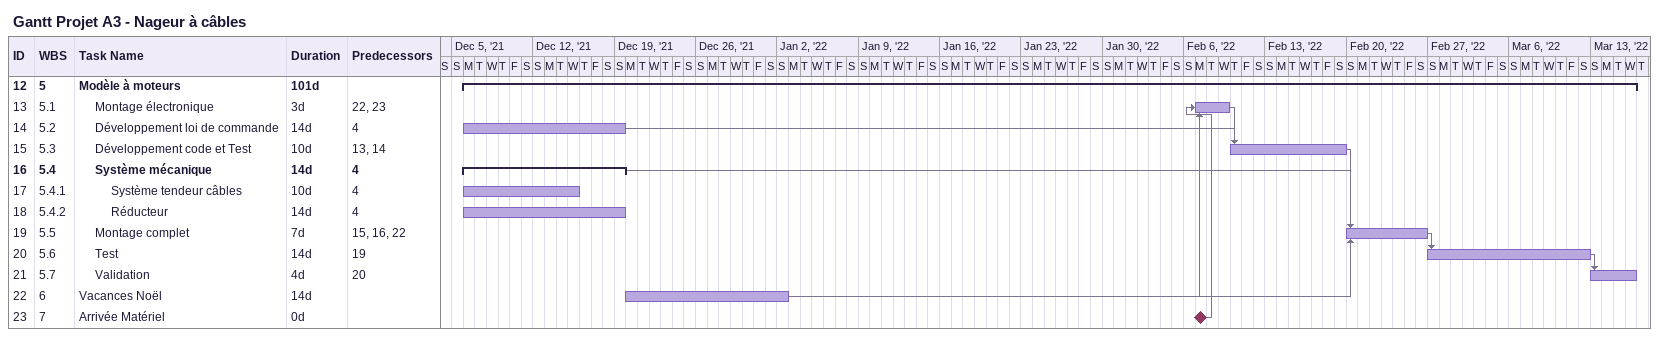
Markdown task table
Gantt Projet A3 - Nageur à câbles

| ID | WBS | Task | Duration | Start | Finish | Predecessors |
|---|---|---|---|---|---|---|
| 12 | 5 | **Modèle à moteurs** | 101d | 2021-12-06 | 2022-03-16 |  |
| 13 | 5.1 | Montage électronique | 3d | 2022-02-07 | 2022-02-09 | 22, 23 |
| 14 | 5.2 | Développement loi de commande | 14d | 2021-12-06 | 2021-12-19 | 4 |
| 15 | 5.3 | Développement code et Test | 10d | 2022-02-10 | 2022-02-19 | 13, 14 |
| 16 | 5.4 | **Système mécanique** | 14d | 2021-12-06 | 2021-12-19 | 4 |
| 17 | 5.4.1 | Système tendeur câbles | 10d | 2021-12-06 | 2021-12-15 | 4 |
| 18 | 5.4.2 | Réducteur | 14d | 2021-12-06 | 2021-12-19 | 4 |
| 19 | 5.5 | Montage complet | 7d | 2022-02-20 | 2022-02-26 | 15, 16, 22 |
| 20 | 5.6 | Test | 14d | 2022-02-27 | 2022-03-12 | 19 |
| 21 | 5.7 | Validation | 4d | 2022-03-13 | 2022-03-16 | 20 |
| 22 | 6 | Vacances Noël | 14d | 2021-12-20 | 2022-01-02 |  |
| 23 | 7 | Arrivée Matériel | 0d | 2022-02-07 | 2022-02-07 |  |
